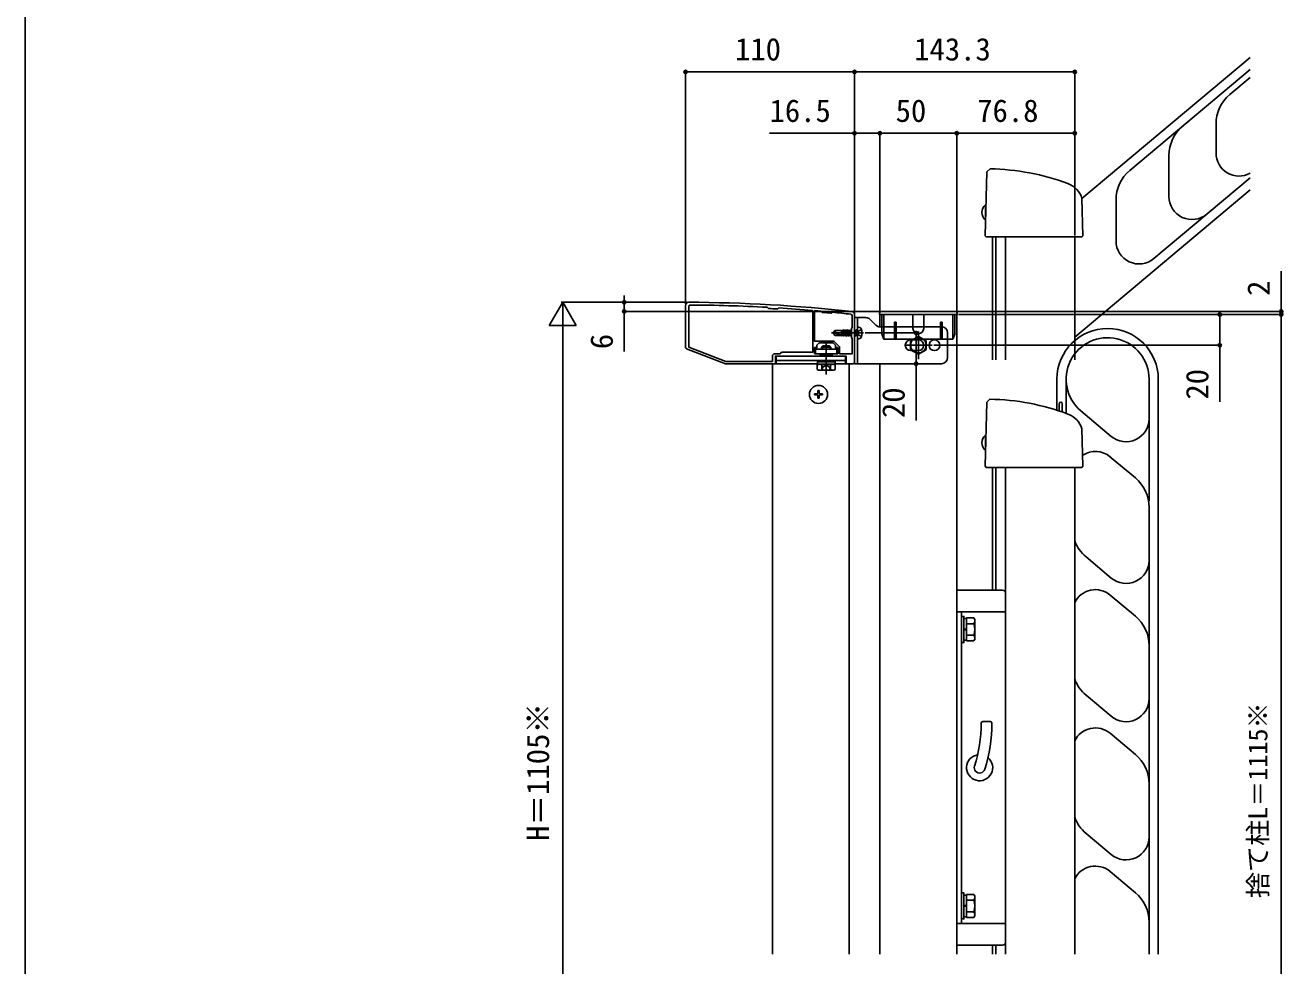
# Model space of a CAD drawing. Units: millimetres, scale not verified. Extents: x -875 to 875, y -1303 to 1295.
# Drawn here: x -875 to -56, y 356 to 968 of the extents above; entities that cross this region are included whole.
import ezdxf
from ezdxf.enums import TextEntityAlignment as Align

# ---------------------------------------------------------------- set-up
doc = ezdxf.new("R2010")
doc.units = ezdxf.units.MM
doc.header["$LTSCALE"] = 8
for name, color, linetype in [('0-2_YKK_11', 7, 'Continuous'), ('0-4_YKK_12', 2, 'Continuous'), ('0-5_YKK_13', 4, 'Continuous'), ('0-6_YKK_D', 6, 'Continuous'), ('0-7_YKK_ZWAK', 7, 'Continuous')]:
    doc.layers.add(name, color=color, linetype=linetype)
doc.styles.add('ＭＳ ゴシック', font='')
doc.styles.get('ＭＳ ゴシック').set_extended_font_data('MS Gothic')

msp = doc.modelspace()

# ---------------------------------------------------------------- linework, layer by layer
at = {"layer": '0-2_YKK_11'}
for p, q in [((-445, 786.05), (-445, 758.737)), ((-360.874, 782.592), (-361.2, 782.293)), ((-335, 749.05), (-335, 780.05)), ((-444.359, 757.803), (-419, 748.05))]:
    msp.add_line(p, q, dxfattribs=at)
for points in [[(-443, 785.246), (-443, 758.888), (-418.721, 749.55)], [(-391.015, 784.021), (-391.223, 784.121), (-391.713, 784.672), (-391.921, 784.772)], [(-387, 754.55), (-383.5, 754.55), (-382.5, 755.55), (-362.2, 755.55), (-362.2, 782.429), (-362.475, 782.728)], [(-384.289, 784.326), (-384.507, 784.251), (-385.057, 783.761), (-385.275, 783.686)], [(-361.2, 782.293), (-361.2, 762.75), (-353.5, 762.75), (-348.503, 762.75), (-344.8, 759.047), (-344.8, 754.55), (-336.5, 754.55), (-336.5, 764.55), (-337, 765.05), (-337, 771.05), (-336.5, 771.55), (-336.5, 779.3)], [(-349.369, 781.536), (-349.59, 781.468), (-350.244, 780.925), (-356.218, 781.479), (-356.768, 782.142), (-356.972, 782.249)], [(-419, 748.05), (-386.5, 748.05), (-386.5, 753.05), (-357.5, 753.05), (-357.5, 754.55), (-361, 754.55), (-361, 758.55), (-359.5, 758.55), (-359.5, 760.05), (-358, 761.55), (-353.958, 761.55), (-353.775, 761.67), (-353.225, 761.67), (-353.042, 761.55), (-349, 761.55), (-347.5, 760.05), (-347.5, 758.55), (-346, 758.55), (-346, 754.55), (-349.5, 754.55), (-349.5, 753.05), (-340.5, 753.05), (-340.5, 748.05), (-336, 748.05)], [(-418.721, 749.55), (-388.5, 749.55), (-388.5, 753.05)]]:
    msp.add_lwpolyline(points, dxfattribs=at)
for centre, radius, start, end in [((-443, 786.05), 2, 89.80939, 179.99999), ((-442, 785.246), 1, 89.75176, 180), ((-446.32, -211.941), 999.997, 83.71122, 89.80938), ((-446.32, -211.944), 998.2, 86.87597, 89.75176), ((-446.319, -211.927), 997.482, 86.49138, 86.82169), ((-446.322, -211.96), 998.215, 85.18167, 86.43713), ((-446.314, -211.869), 998.124, 84.86459, 85.08947), ((-446.32, -211.94), 998.195, 83.73506, 84.42628), ((-337.5, 779.3), 1, 359.99999, 83.73507), ((-337, 780.05), 2, 359.99999, 83.71124), ((-444, 758.737), 1, 180.00003, 248.9625), ((-387, 753.05), 1.5, 90.00001, 179.99999), ((-336, 749.05), 1, 270.00001, 359.99999)]:
    msp.add_arc(centre, radius, start, end, dxfattribs=at)
at = {"layer": '0-4_YKK_12'}
for p, q in [((-318.5, 772.053), (-318.5, 780.05)), ((-268.5, 363.55), (-268.5, 780.05)), ((-388.5, 748.05), (-359.25, 748.05)), ((-388.5, 363.55), (-388.5, 748.05)), ((-318.5, 363.55), (-318.5, 748.05))]:
    msp.add_line(p, q, dxfattribs=at)
msp.add_lwpolyline([(-347.75, 748.05), (-338.5, 748.05), (-338.5, 363.55)], dxfattribs=at)
at = {"layer": '0-5_YKK_13'}
for p, q in [((-77.541, 947.37), (-186.971, 855.547)), ((-77.541, 939.538), (-155.869, 873.813)), ((-90.755, 923.228), (-77.541, 934.316)), ((-99.685, 885.243), (-99.685, 904.077)), ((-130.327, 856.921), (-130.327, 883.587)), ((-249.98, 831.263), (-248.887, 872.99)), ((-248.887, 872.99), (-246.835, 874.95)), ((-140.193, 816.475), (-77.541, 869.046)), ((-77.541, 861.213), (-191.705, 765.419)), ((-186.315, 831.263), (-186.953, 855.626)), ((-164.799, 827.995), (-164.799, 854.662)), ((-249.784, 851.411), (-249.784, 841.71)), ((-249.544, 848.66), (-249.784, 848.66)), ((-249.654, 844.46), (-249.784, 844.46)), ((-249.298, 830.58), (-249.98, 831.263)), ((-186.998, 830.58), (-249.298, 830.58)), ((-245.3, 750.58), (-245.3, 830.58)), ((-243.1, 750.58), (-243.1, 830.58)), ((-236.7, 750.58), (-236.7, 830.58)), ((-191.7, 750.58), (-191.7, 830.58)), ((-186.315, 831.263), (-186.998, 830.58)), ((-335, 748.05), (-335, 778.05)), ((-335, 778.05), (-327.657, 778.05)), ((-333, 778.05), (-333, 748.05)), ((-318.7, 780.05), (-318.7, 781.05)), ((-318.7, 780.05), (-268.3, 780.05)), ((-269.3, 782.05), (-317.7, 782.05)), ((-317.2, 767.347), (-317.2, 780.05)), ((-297, 771.05), (-297, 780.05)), ((-290, 771.05), (-290, 780.05)), ((-271, 764.05), (-271, 780.05)), ((-269.8, 767.347), (-269.8, 780.05)), ((-268.3, 780.05), (-268.3, 781.05)), ((-349, 768.05), (-347.938, 769.75)), ((-343.5, 769.75), (-347.938, 769.75)), ((-343.5, 766.35), (-343.5, 769.75)), ((-343.3, 769.525), (-343.5, 769.75)), ((-341.57, 765.95), (-342.361, 770.15)), ((-341.47, 765.95), (-342.261, 770.15)), ((-341.9, 769.525), (-342.261, 770.15)), ((-340.17, 765.95), (-340.961, 770.15)), ((-340.07, 765.95), (-340.861, 770.15)), ((-340.5, 769.525), (-340.861, 770.15)), ((-339.922, 769.525), (-339.561, 770.15)), ((-338.77, 765.95), (-339.561, 770.15)), ((-339.561, 770.15), (-339.461, 770.15)), ((-338.67, 765.95), (-339.461, 770.15)), ((-339.1, 769.525), (-339.461, 770.15)), ((-338.522, 769.525), (-338.161, 770.15)), ((-337.37, 765.95), (-338.161, 770.15)), ((-338.161, 770.15), (-338.061, 770.15)), ((-337.27, 765.95), (-338.061, 770.15)), ((-337.7, 769.525), (-338.061, 770.15)), ((-337.122, 769.525), (-337, 769.735)), ((-334.322, 769.525), (-333.961, 770.15)), ((-333.961, 770.15), (-333.861, 770.15)), ((-333.5, 767.701), (-333.961, 770.15)), ((-333.5, 769.525), (-333.861, 770.15)), ((-333.5, 768.233), (-333.861, 770.15)), ((-333.4, 769.75), (-333.5, 769.75)), ((-333.5, 766.35), (-333.5, 769.75)), ((-331.52, 771.654), (-333, 772.05)), ((-333, 772.05), (-333, 764.05)), ((-330.433, 770.25), (-332.364, 769.308)), ((-321.171, 773.222), (-324.828, 776.878)), ((-318.343, 772.05), (-278.5, 772.05)), ((-309, 764.05), (-309, 775.05)), ((-308, 775.05), (-309, 775.05)), ((-308, 764.05), (-308, 775.05)), ((-279, 764.05), (-279, 775.05)), ((-278, 775.05), (-279, 775.05)), ((-278, 764.05), (-278, 775.05)), ((-353.5, 740.928), (-353.5, 762.339)), ((-329.2, 768.05), (-350, 768.05)), ((-349, 768.05), (-347.938, 766.35)), ((-348.773, 768.146), (-343.5, 766.733)), ((-343.5, 766.35), (-347.938, 766.35)), ((-342.87, 765.95), (-343.5, 769.295)), ((-342.97, 765.95), (-343.5, 768.764)), ((-343.5, 767.205), (-343.331, 766.575)), ((-343.5, 766.575), (-343.331, 766.575)), ((-343.331, 766.575), (-342.97, 765.95)), ((-343.3, 769.525), (-342.722, 769.525)), ((-342.509, 766.575), (-343.3, 769.525)), ((-342.97, 765.95), (-342.87, 765.95)), ((-342.509, 766.575), (-342.87, 765.95)), ((-342.722, 769.525), (-341.931, 766.575)), ((-342.509, 766.575), (-341.931, 766.575)), ((-341.931, 766.575), (-341.57, 765.95)), ((-341.109, 766.575), (-341.9, 769.525)), ((-341.9, 769.525), (-341.322, 769.525)), ((-341.57, 765.95), (-341.47, 765.95)), ((-341.109, 766.575), (-341.47, 765.95)), ((-341.322, 769.525), (-340.531, 766.575)), ((-341.109, 766.575), (-339.131, 766.575)), ((-340.531, 766.575), (-340.17, 765.95)), ((-339.709, 766.575), (-340.5, 769.525)), ((-340.5, 769.525), (-339.922, 769.525)), ((-340.17, 765.95), (-340.07, 765.95)), ((-339.709, 766.575), (-340.07, 765.95)), ((-339.922, 769.525), (-339.131, 766.575)), ((-338.309, 766.575), (-339.1, 769.525)), ((-339.1, 769.525), (-338.522, 769.525)), ((-338.309, 766.575), (-338.67, 765.95)), ((-338.522, 769.525), (-337.731, 766.575)), ((-338.309, 766.575), (-337.731, 766.575)), ((-337.731, 766.575), (-337.37, 765.95)), ((-337, 766.913), (-337.7, 769.525)), ((-337.7, 769.525), (-337.122, 769.525)), ((-337.37, 765.95), (-337.27, 765.95)), ((-337, 766.418), (-337.27, 765.95)), ((-337.122, 769.525), (-337, 769.071)), ((-334.47, 765.95), (-335, 768.765)), ((-334.57, 765.95), (-335, 768.234)), ((-335, 766.832), (-334.931, 766.575)), ((-335, 766.575), (-334.931, 766.575)), ((-334.9, 769.525), (-334.322, 769.525)), ((-334.109, 766.575), (-334.47, 765.95)), ((-334.322, 769.525), (-333.531, 766.575)), ((-334.109, 766.575), (-333.5, 766.575)), ((-333.4, 766.35), (-333.5, 766.35)), ((-332.364, 769.308), (-333.033, 768.05)), ((-331.52, 764.446), (-333, 764.05)), ((-317.2, 767.347), (-316, 764.05)), ((-296, 763.55), (-298.5, 763.55)), ((-296, 763.55), (-293.5, 763.55)), ((-293.5, 751.05), (-293.5, 769.05)), ((-274.5, 768.05), (-274.5, 752.05)), ((-269.8, 767.347), (-271, 764.05)), ((-356.5, 758.75), (-355.5, 759.75)), ((-356.5, 758.75), (-350.5, 758.75)), ((-356.5, 758.75), (-356.5, 757.45)), ((-356.5, 754.55), (-356.5, 753.85)), ((-356.5, 753.85), (-350.5, 753.85)), ((-356.5, 753.85), (-356.038, 753.05)), ((-355.96, 759.29), (-355.96, 757.45)), ((-355.96, 754.55), (-355.96, 753.05)), ((-351.5, 759.75), (-355.5, 759.75)), ((-350.5, 758.75), (-351.5, 759.75)), ((-351.04, 759.29), (-351.04, 757.45)), ((-351.04, 754.55), (-351.04, 753.05)), ((-350.5, 753.85), (-350.962, 753.05)), ((-350.5, 757.45), (-350.5, 758.75)), ((-350.5, 753.85), (-350.5, 754.55)), ((-302.5, 760.05), (-284.5, 760.05)), ((-298.5, 756.55), (-296, 756.55)), ((-293.5, 756.55), (-296, 756.55)), ((-386, 753.05), (-386, 748.05)), ((-386, 753.05), (-341, 753.05)), ((-386, 750.05), (-341, 750.05)), ((-386, 748.05), (-359.25, 748.05)), ((-358.5, 747.75), (-359.274, 747.303)), ((-359.273, 744.196), (-359.273, 747.303)), ((-347.75, 750.05), (-359.25, 750.05)), ((-359.25, 749.25), (-359.25, 747.75)), ((-359.25, 749.25), (-347.75, 749.25)), ((-359.25, 747.75), (-347.75, 747.75)), ((-358.5, 747.75), (-348.5, 747.75)), ((-356.387, 744.196), (-356.387, 747.303)), ((-350.613, 744.196), (-350.613, 747.303)), ((-348.5, 747.75), (-347.727, 747.303)), ((-347.75, 747.75), (-347.75, 749.25)), ((-347.75, 748.05), (-341, 748.05)), ((-347.727, 744.196), (-347.727, 747.303)), ((-341, 753.05), (-341, 748.05)), ((-335, 748.05), (-278.5, 748.05)), ((-358.5, 743.75), (-359.274, 744.196)), ((-358.5, 743.75), (-348.5, 743.75)), ((-348.5, 743.75), (-347.727, 744.196)), ((-203.263, 737.98), (-203.263, 717.784)), ((-197.263, 737.98), (-197.263, 715.749)), ((-137.263, 737.98), (-137.263, 363.55)), ((-358.85, 730.55), (-358.15, 730.55)), ((-358.85, 730.55), (-358.85, 728.9)), ((-358.15, 730.55), (-358.15, 728.9)), ((-361, 728.4), (-361, 727.7)), ((-361, 728.4), (-359.35, 728.4)), ((-361, 727.7), (-359.35, 727.7)), ((-358.85, 727.2), (-358.85, 725.55)), ((-358.85, 725.55), (-358.15, 725.55)), ((-358.15, 727.2), (-358.15, 725.55)), ((-357.65, 728.4), (-356, 728.4)), ((-357.65, 727.7), (-356, 727.7)), ((-356, 728.4), (-356, 727.7)), ((-250, 681.263), (-248.907, 722.99)), ((-248.907, 722.99), (-246.855, 724.95)), ((-201.763, 717.301), (-201.763, 721.98)), ((-199.763, 721.98), (-199.763, 716.63)), ((-187.618, 717.297), (-167.905, 700.755)), ((-186.335, 681.263), (-186.973, 705.626)), ((-249.784, 701.431), (-249.784, 691.73)), ((-249.544, 698.68), (-249.784, 698.68)), ((-249.654, 694.48), (-249.784, 694.48)), ((-152.193, 673.658), (-170.263, 688.82)), ((-249.318, 680.58), (-250, 681.263)), ((-187.018, 680.58), (-249.318, 680.58)), ((-245.3, 600.58), (-245.3, 680.58)), ((-243.1, 600.58), (-243.1, 680.58)), ((-236.7, 363.55), (-236.7, 680.58)), ((-191.7, 363.55), (-191.7, 680.58)), ((-186.335, 681.263), (-187.018, 680.58)), ((-143.263, 620.008), (-143.263, 654.555)), ((-167.905, 608.517), (-184.333, 622.302)), ((-143.263, 564.555), (-143.263, 620.008)), ((-238.7, 600.55), (-268.5, 600.55)), ((-236.7, 598.55), (-236.7, 371.55)), ((-152.193, 583.658), (-168.621, 597.443)), ((-236.7, 586.55), (-268.6, 586.55)), ((-265.4, 586.55), (-265.4, 383.55)), ((-263.8, 582.1), (-262.2, 582.1)), ((-262.2, 582.556), (-257.28, 582.556)), ((-262.2, 582.556), (-262.2, 567.544)), ((-256.7, 581.55), (-257.28, 582.556)), ((-256.7, 581.55), (-256.7, 568.55)), ((-262.2, 575.3), (-263.8, 575.3)), ((-262.2, 574.8), (-263.8, 574.8)), ((-262.2, 579.05), (-262.2, 571.05)), ((-262.2, 578.803), (-257.28, 578.803)), ((-263.8, 568), (-262.2, 568)), ((-262.2, 571.297), (-257.28, 571.297)), ((-262.2, 567.544), (-257.28, 567.544)), ((-256.7, 568.55), (-257.28, 567.544)), ((-143.263, 530.008), (-143.263, 564.555)), ((-167.905, 518.517), (-184.333, 532.302)), ((-143.263, 474.555), (-143.263, 530.008)), ((-251.596, 515.05), (-246.596, 515.05)), ((-152.193, 493.658), (-168.621, 507.443)), ((-143.263, 440.008), (-143.263, 474.555)), ((-167.905, 428.517), (-184.333, 442.302)), ((-143.263, 384.555), (-143.263, 440.008)), ((-152.193, 403.658), (-168.621, 417.443)), ((-263.8, 402.1), (-262.2, 402.1)), ((-262.2, 402.556), (-257.28, 402.556)), ((-262.2, 387.544), (-262.2, 402.556)), ((-256.7, 401.55), (-257.28, 402.556)), ((-256.7, 388.55), (-256.7, 401.55)), ((-262.2, 395.3), (-263.8, 395.3)), ((-262.2, 394.8), (-263.8, 394.8)), ((-262.2, 391.05), (-262.2, 399.05)), ((-262.2, 398.803), (-257.28, 398.803)), ((-263.8, 388), (-262.2, 388)), ((-262.2, 391.297), (-257.28, 391.297)), ((-262.2, 387.544), (-257.28, 387.544)), ((-256.7, 388.55), (-257.28, 387.544)), ((-236.7, 383.55), (-268.6, 383.55)), ((-143.263, 363.55), (-143.263, 384.555)), ((-238.7, 369.55), (-268.5, 369.55)), ((-245.3, 363.55), (-245.3, 369.58)), ((-243.1, 363.55), (-243.1, 369.58))]:
    msp.add_line(p, q, dxfattribs=at)
for points in [[(-271, 764.05), (-316, 764.05), (-316, 780.05)], [(-342.722, 769.525), (-342.361, 770.15), (-342.261, 770.15)], [(-341.322, 769.525), (-340.961, 770.15), (-340.861, 770.15)], [(-334.109, 766.575), (-334.9, 769.525), (-335, 769.699)], [(-339.131, 766.575), (-338.77, 765.95), (-338.67, 765.95)], [(-334.931, 766.575), (-334.57, 765.95), (-334.47, 765.95)], [(-330.433, 765.85), (-332.364, 766.792), (-333.033, 768.05)], [(-359.25, 750.05), (-359.25, 749.25), (-347.75, 749.25), (-347.75, 750.05)], [(-356.55, 743.747), (-355.4, 746.105), (-353.5, 747.115)], [(-350.45, 743.747), (-351.6, 746.105), (-353.5, 747.115)], [(-143.263, 658.62), (-143.263, 712.243), (-143.263, 737.985)]]:
    msp.add_lwpolyline(points, dxfattribs=at)
for points in [[(-293.5, 754.277), (-298.5, 757.163), (-298.5, 762.937), (-293.5, 765.824), (-288.5, 762.937), (-288.5, 757.163)], [(-360.5, 757.45), (-346.5, 757.45), (-346.5, 754.55), (-360.5, 754.55)], [(-265.4, 566.55), (-265.4, 583.55), (-263.8, 583.55), (-263.8, 566.55)], [(-265.4, 403.55), (-265.4, 386.55), (-263.8, 386.55), (-263.8, 403.55)]]:
    msp.add_lwpolyline(points, close=True, dxfattribs=at)
for centre, radius in [((-293.5, 760.05), 5), ((-283, 760.05), 3.5), ((-358.5, 728.05), 5.9)]:
    msp.add_circle(centre, radius, dxfattribs=at)
for centre, radius, start, end in [((-74.685, 904.077), 25, 130, 180), ((-105.327, 883.587), 25, 130, 180), ((-84.685, 885.243), 15, 180, 298.44284), ((-249.903, 720.48), 154.5, 69.60904, 88.86229), ((-139.799, 854.662), 25, 130, 180), ((-201.298, 851.239), 15, 17.00535, 69.60904), ((-115.327, 856.92), 15, 180.00001, 310), ((-246.085, 846.56), 6.1, 127.32274, 232.67726), ((-149.799, 827.995), 15, 180.00001, 310), ((-327.657, 774.05), 4, 45.00008, 90), ((-317.7, 781.05), 1, 90, 180), ((-269.3, 781.05), 1, 0, 90), ((-349.907, 768.21), 2.5, 350.31336, 38.01351), ((-333.4, 770.15), 0.4, 270, 0), ((-331.883, 770.301), 1.4, 14.32332, 75), ((-340.7, 768.05), 10.5, 345.67668, 14.32332), ((-318.343, 776.05), 4, 225.00008, 270), ((-293.5, 771.05), 3.5, 180, 0), ((-278.5, 768.05), 4, 0, 90), ((-170.263, 737.98), 33, 0, 180), ((-348.825, 767.953), 0.2, 75, 148), ((-333.4, 765.95), 0.4, 0, 90), ((-331.883, 765.799), 1.4, 285, 345.67668), ((-298.5, 760.05), 3.5, 90, 270), ((-293.5, 760.05), 3.5, 270, 90), ((-170.263, 737.98), 27, 0, 229.99999), ((-170.263, 737.98), 27, 0, 229.99999), ((-357.83, 745.194), 2.556, 55.61708, 124.38292), ((-353.5, 738.196), 9.554, 72.41276, 107.58724), ((-349.17, 745.194), 2.556, 55.61708, 124.38292), ((-278.5, 752.05), 4, 270, 0), ((-357.83, 746.305), 2.556, 235.61708, 304.38292), ((-353.5, 753.303), 9.554, 252.41276, 287.58724), ((-349.17, 746.305), 2.556, 235.61708, 304.38292), ((-359.35, 728.9), 0.5, 270, 0), ((-357.65, 728.9), 0.5, 180, 270), ((-359.35, 727.2), 0.5, 0, 90), ((-357.65, 727.2), 0.5, 90, 180), ((-249.923, 570.48), 154.5, 69.60904, 88.86229), ((-200.763, 721.98), 1, 0, 180), ((-201.318, 701.239), 15, 17.00535, 69.60904), ((-158.263, 712.246), 15, 230.00011, 0), ((-246.085, 696.58), 6.1, 127.32274, 232.67726), ((-178.263, 675.952), 15, 50.00011, 123.17318), ((-168.263, 654.507), 25, 0, 50.00011), ((-168.263, 641.453), 25, 200.36936, 230.00037), ((-158.263, 620.008), 15, 230.00011, 0), ((-238.7, 598.55), 2, 0, 90), ((-178.263, 585.952), 15, 50.00011, 153.60881), ((-260.022, 580.679), 3.323, 325.61575, 34.38425), ((-168.263, 564.507), 25, 0, 50.00011), ((-269.119, 575.05), 12.419, 342.41205, 17.58795), ((-260.022, 569.421), 3.323, 325.61575, 34.38425), ((-168.263, 551.453), 25, 200.36936, 230.00037), ((-158.263, 530.008), 15, 230.00011, 0), ((-345.596, 514.187), 93, 342.42628, 359.9168), ((-251.596, 514.05), 1, 90, 179.9168), ((-345.596, 514.187), 100, 342.42628, 359.921), ((-246.596, 514.05), 1, 359.921, 90), ((-178.263, 495.952), 15, 50.00011, 153.60881), ((-253.6, 485.05), 8.5, 99.06344, 50.39019), ((-168.263, 474.507), 25, 0, 50.00011), ((-253.6, 485.05), 3.5, 162.42628, 342.42628), ((-168.263, 461.453), 25, 200.36936, 230.00037), ((-158.263, 440.008), 15, 230.00011, 0), ((-178.263, 405.952), 15, 50.00011, 153.60881), ((-260.022, 400.679), 3.323, 325.61575, 34.38425), ((-168.263, 384.507), 25, 0, 50.00011), ((-269.119, 395.05), 12.419, 342.41205, 17.58795), ((-260.022, 389.421), 3.323, 325.61575, 34.38425), ((-238.7, 371.55), 2, 270, 0)]:
    msp.add_arc(centre, radius, start, end, dxfattribs=at)
for centre, major_axis, start_param, end_param in [((-308.5, 765.967), (0, -1.38), 1.5707963, 4.712389), ((-278.5, 765.967), (0, 1.38), 4.712389, 7.8539816)]:
    msp.add_ellipse(centre, major_axis=major_axis, ratio=0.362319, start_param=start_param, end_param=end_param, dxfattribs=at)
at = {"layer": '0-6_YKK_D'}
for p, q in [((-445, 787.05), (-445, 939.05)), ((-335, 938.05), (-445, 938.05)), ((-335, 781.05), (-335, 939.05)), ((-335, 781.05), (-335, 939.05)), ((-335, 938.05), (-191.7, 938.05)), ((-191.7, 831.58), (-191.7, 939.05)), ((-335, 781.05), (-335, 899.05)), ((-318.5, 781.05), (-318.5, 899.05)), ((-318.5, 781.05), (-318.5, 899.05)), ((-318.5, 898.05), (-268.5, 898.05)), ((-268.5, 781.05), (-268.5, 899.05)), ((-268.5, 781.05), (-268.5, 899.05)), ((-268.5, 898.05), (-191.7, 898.05)), ((-191.7, 831.58), (-191.7, 899.05)), ((-57.263, 782.05), (-57.263, 808.241)), ((-525, 788.05), (-533.75, 772.895)), ((-444, 788.05), (-526, 788.05)), ((-525, 788.05), (-516.25, 772.895)), ((-525, 788.05), (-525, 757.739)), ((-444, 788.05), (-486, 788.05)), ((-485, 788.05), (-485, 792.35)), ((-485, 788.05), (-485, 782.05)), ((-318.7, 782.05), (-486, 782.05)), ((-485, 782.05), (-485, 756.086)), ((-268.3, 782.05), (-56.263, 782.05)), ((-267.3, 780.05), (-56.263, 780.05)), ((-267.3, 780.05), (-96.263, 780.05)), ((-267.3, 780.05), (-56.263, 780.05)), ((-57.263, 780.05), (-57.263, 782.05)), ((-57.263, 780.05), (-57.263, 775.75)), ((-57.263, 203.05), (-57.263, 780.05)), ((-533.75, 772.895), (-516.25, 772.895)), ((-525, 238.55), (-525, 770.55)), ((-328.2, 768.05), (-294, 768.05)), ((-283.5, 760.05), (-96.263, 760.05)), ((-335, 748.05), (-294, 748.05))]:
    msp.add_line(p, q, dxfattribs=at)
for points in [[(-318.5, 898.05), (-335, 898.05), (-390.3, 898.05)], [(-97.263, 780.05), (-97.263, 760.05), (-97.263, 723.159)], [(-295, 768.05), (-295, 748.05), (-295, 711.159)]]:
    msp.add_lwpolyline(points, dxfattribs=at)
for centre in [(-445, 938.05), (-335, 938.05), (-335, 938.05), (-191.7, 938.05), (-335, 898.05), (-318.5, 898.05), (-318.5, 898.05), (-268.5, 898.05), (-268.5, 898.05), (-191.7, 898.05), (-485, 788.05), (-485, 782.05), (-97.263, 780.05), (-57.263, 782.05), (-57.263, 780.05), (-57.263, 780.05), (-295, 768.05), (-97.263, 760.05), (-295, 748.05)]:
    msp.add_circle(centre, 1.075, dxfattribs=at)
at = {"layer": '0-7_YKK_ZWAK'}
msp.add_line((-875, 1247.3), (-875, -1302.7), dxfattribs=at)

# ---------------------------------------------------------------- texts
at = {"layer": '0-6_YKK_D', "style": 'ＭＳ ゴシック'}
for s, p in [('110', (-412.841, 941.05)), ('143.3', (-296.191, 941.05)), ('16.5', (-390.368, 901.05)), ('50', (-308.272, 901.05)), ('76.8', (-255.157, 901.05))]:
    msp.add_text(s, height=14.66, dxfattribs=at).set_placement(p, align=Align.BOTTOM_LEFT)
for s, height, p in [('2', 14.66, (-60.263, 792.173)), ('6', 14.66, (-488, 757.496)), ('20', 14.66, (-100.263, 724.682)), ('20', 14.66, (-298, 712.682)), ('H＝1105※', 14.66, (-529.477, 437.391)), ('捨て柱L＝1115※', 12.46, (-62.485, 400.175))]:
    msp.add_text(s, height=height, rotation=90, dxfattribs=at).set_placement(p, align=Align.BOTTOM_LEFT)

doc.saveas('drawing.dxf')
